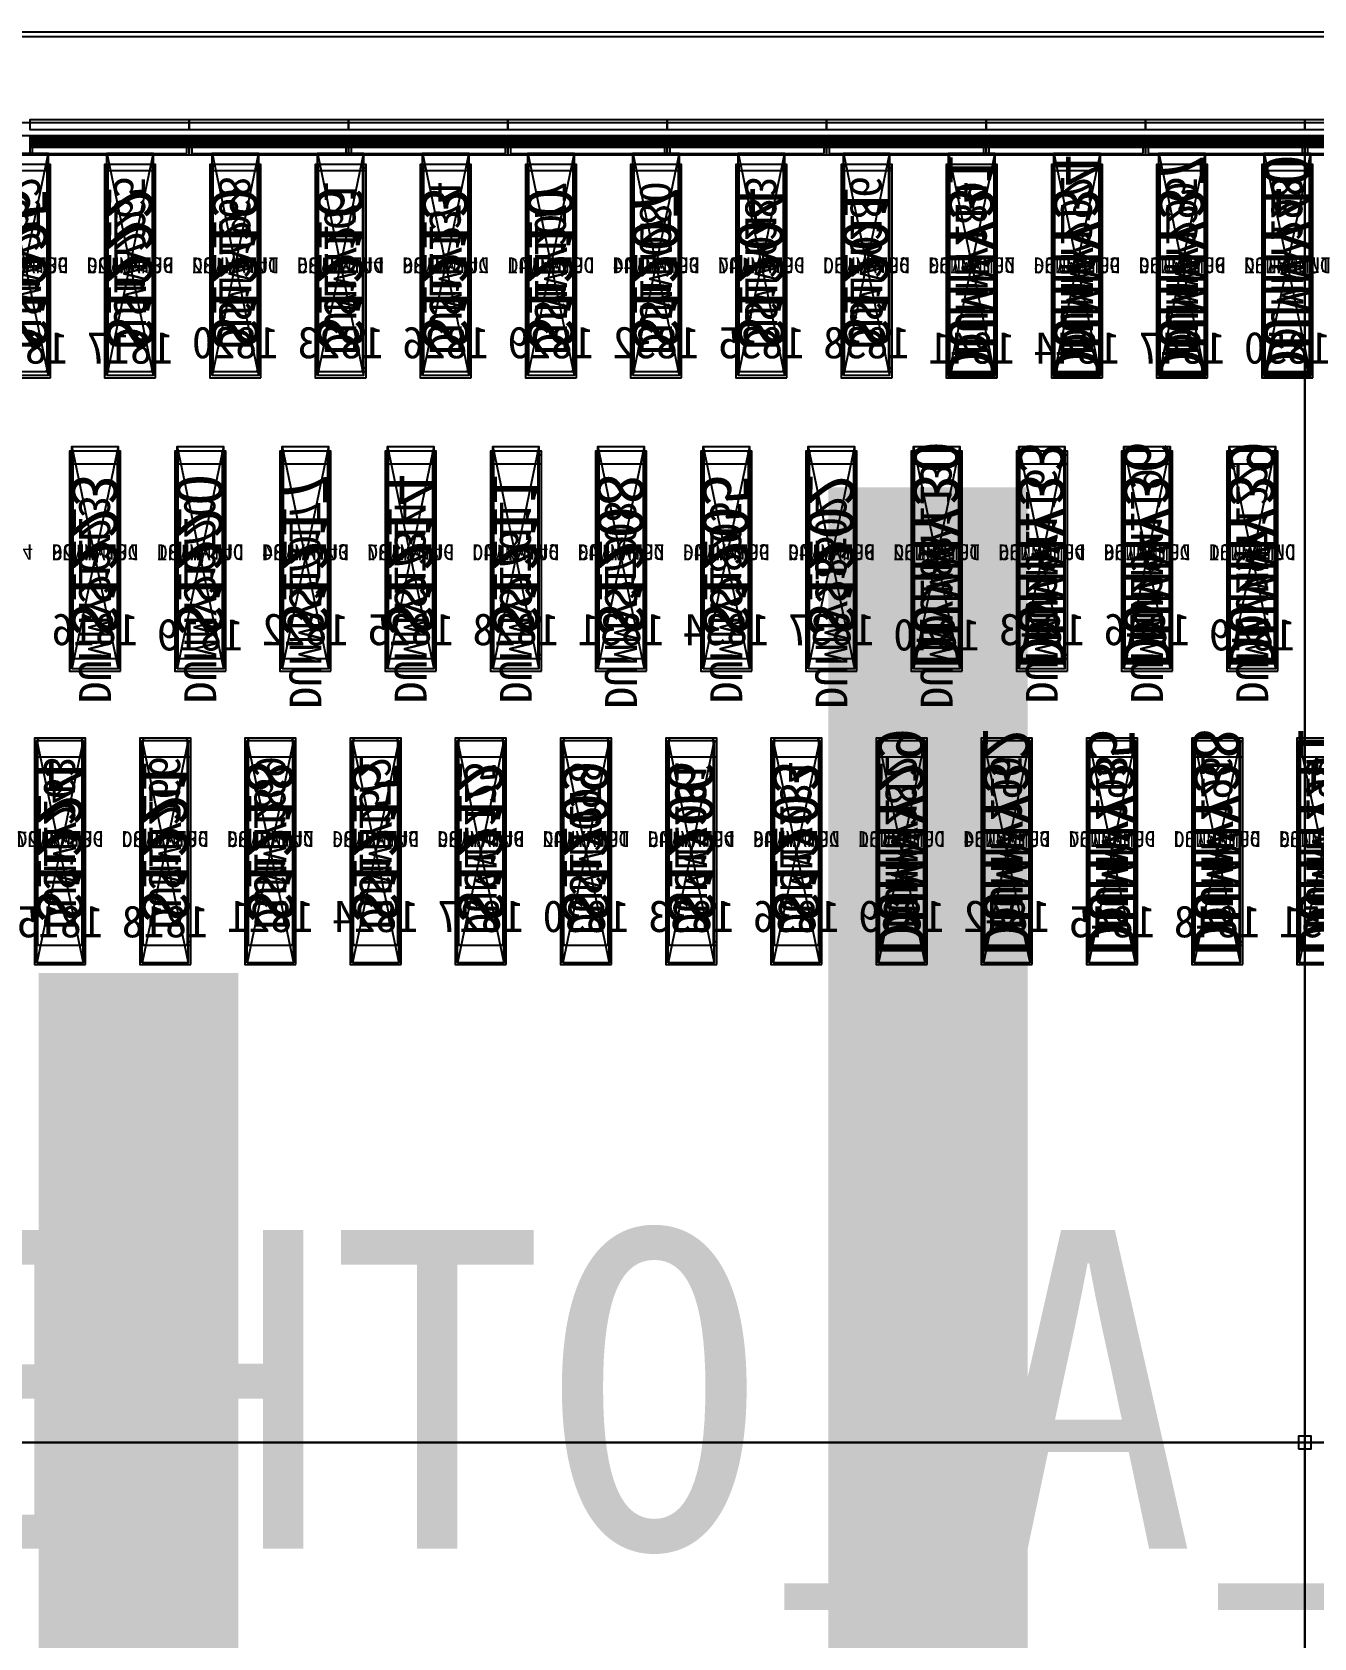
# Model space of a CAD drawing. Header units: millimetres. Extents: x 427 to 2444, y 137 to 817.
# Drawn here: x 1135.248 to 1135.65, y 301.148 to 301.651 of the extents above; entities that cross this region are included whole.
import ezdxf
from ezdxf.enums import TextEntityAlignment as Align

# ---------------------------------------------------------------- set-up
doc = ezdxf.new("R2010")
doc.units = ezdxf.units.MM
for name, color, linetype in [('L0', 211, 'Continuous'), ('L101', 173, 'Continuous'), ('L102', 91, 'Continuous'), ('L114', 213, 'Continuous'), ('L240', 60, 'Continuous'), ('L241', 200, 'Continuous'), ('L242', 51, 'Continuous'), ('L245', 53, 'Continuous'), ('L246', 93, 'Continuous'), ('L247', 13, 'Continuous'), ('L248', 171, 'Continuous'), ('L59', 140, 'Continuous'), ('L63', 4, 'Continuous')]:
    doc.layers.add(name, color=color, linetype=linetype)
doc.styles.add('txt', font='simhei.ttf')

# ---------------------------------------------------------------- blocks, each defined once
blk = doc.blocks.new('HX8394_F_PAD')
at = {"layer": 'L0'}
blk.add_lwpolyline([(-13.86, -0.4025), (-13.86, 0.4025), (13.86, 0.4025), (13.86, -0.4025), (-13.86, -0.4025)], close=True, dxfattribs=at)
at = {"layer": 'L241'}
blk.add_lwpolyline([(-13.9, -0.435), (-13.9, 0.435), (13.9, 0.435), (13.9, -0.435), (-13.9, -0.435)], close=True, dxfattribs=at)
at = {"layer": 'L242'}
for points in [[(-0.001, 0.3285), (-0.0025, 0.33), (-0.0025, 0.392), (-0.001, 0.3935), (0.012, 0.3935), (0.0135, 0.392), (0.0135, 0.33), (0.012, 0.3285), (-0.001, 0.3285)], [(0.032, 0.3285), (0.0305, 0.33), (0.0305, 0.392), (0.032, 0.3935), (0.045, 0.3935), (0.0465, 0.392), (0.0465, 0.33), (0.045, 0.3285), (0.032, 0.3285)], [(0.065, 0.3285), (0.0635, 0.33), (0.0635, 0.392), (0.065, 0.3935), (0.078, 0.3935), (0.0795, 0.392), (0.0795, 0.33), (0.078, 0.3285), (0.065, 0.3285)], [(0.098, 0.3285), (0.0965, 0.33), (0.0965, 0.392), (0.098, 0.3935), (0.111, 0.3935), (0.1125, 0.392), (0.1125, 0.33), (0.111, 0.3285), (0.098, 0.3285)], [(0.131, 0.3285), (0.1295, 0.33), (0.1295, 0.392), (0.131, 0.3935), (0.144, 0.3935), (0.1455, 0.392), (0.1455, 0.33), (0.144, 0.3285), (0.131, 0.3285)], [(0.164, 0.3285), (0.1625, 0.33), (0.1625, 0.392), (0.164, 0.3935), (0.177, 0.3935), (0.1785, 0.392), (0.1785, 0.33), (0.177, 0.3285), (0.164, 0.3285)], [(0.197, 0.3285), (0.1955, 0.33), (0.1955, 0.392), (0.197, 0.3935), (0.21, 0.3935), (0.2115, 0.392), (0.2115, 0.33), (0.21, 0.3285), (0.197, 0.3285)], [(0.23, 0.3285), (0.2285, 0.33), (0.2285, 0.392), (0.23, 0.3935), (0.243, 0.3935), (0.2445, 0.392), (0.2445, 0.33), (0.243, 0.3285), (0.23, 0.3285)], [(0.263, 0.3285), (0.2615, 0.33), (0.2615, 0.392), (0.263, 0.3935), (0.276, 0.3935), (0.2775, 0.392), (0.2775, 0.33), (0.276, 0.3285), (0.263, 0.3285)], [(0.296, 0.3285), (0.2945, 0.33), (0.2945, 0.392), (0.296, 0.3935), (0.309, 0.3935), (0.3105, 0.392), (0.3105, 0.33), (0.309, 0.3285), (0.296, 0.3285)], [(0.329, 0.3285), (0.3275, 0.33), (0.3275, 0.392), (0.329, 0.3935), (0.342, 0.3935), (0.3435, 0.392), (0.3435, 0.33), (0.342, 0.3285), (0.329, 0.3285)], [(0.362, 0.3285), (0.3605, 0.33), (0.3605, 0.392), (0.362, 0.3935), (0.375, 0.3935), (0.3765, 0.392), (0.3765, 0.33), (0.375, 0.3285), (0.362, 0.3285)], [(0.395, 0.3285), (0.3935, 0.33), (0.3935, 0.392), (0.395, 0.3935), (0.408, 0.3935), (0.4095, 0.392), (0.4095, 0.33), (0.408, 0.3285), (0.395, 0.3285)], [(0.01, 0.2385), (0.0085, 0.24), (0.0085, 0.302), (0.01, 0.3035), (0.023, 0.3035), (0.0245, 0.302), (0.0245, 0.24), (0.023, 0.2385), (0.01, 0.2385)], [(0.043, 0.2385), (0.0415, 0.24), (0.0415, 0.302), (0.043, 0.3035), (0.056, 0.3035), (0.0575, 0.302), (0.0575, 0.24), (0.056, 0.2385), (0.043, 0.2385)], [(0.076, 0.2385), (0.0745, 0.24), (0.0745, 0.302), (0.076, 0.3035), (0.089, 0.3035), (0.0905, 0.302), (0.0905, 0.24), (0.089, 0.2385), (0.076, 0.2385)], [(0.109, 0.2385), (0.1075, 0.24), (0.1075, 0.302), (0.109, 0.3035), (0.122, 0.3035), (0.1235, 0.302), (0.1235, 0.24), (0.122, 0.2385), (0.109, 0.2385)], [(0.142, 0.2385), (0.1405, 0.24), (0.1405, 0.302), (0.142, 0.3035), (0.155, 0.3035), (0.1565, 0.302), (0.1565, 0.24), (0.155, 0.2385), (0.142, 0.2385)], [(0.175, 0.2385), (0.1735, 0.24), (0.1735, 0.302), (0.175, 0.3035), (0.188, 0.3035), (0.1895, 0.302), (0.1895, 0.24), (0.188, 0.2385), (0.175, 0.2385)], [(0.208, 0.2385), (0.2065, 0.24), (0.2065, 0.302), (0.208, 0.3035), (0.221, 0.3035), (0.2225, 0.302), (0.2225, 0.24), (0.221, 0.2385), (0.208, 0.2385)], [(0.241, 0.2385), (0.2395, 0.24), (0.2395, 0.302), (0.241, 0.3035), (0.254, 0.3035), (0.2555, 0.302), (0.2555, 0.24), (0.254, 0.2385), (0.241, 0.2385)], [(0.274, 0.2385), (0.2725, 0.24), (0.2725, 0.302), (0.274, 0.3035), (0.287, 0.3035), (0.2885, 0.302), (0.2885, 0.24), (0.287, 0.2385), (0.274, 0.2385)], [(0.307, 0.2385), (0.3055, 0.24), (0.3055, 0.302), (0.307, 0.3035), (0.32, 0.3035), (0.3215, 0.302), (0.3215, 0.24), (0.32, 0.2385), (0.307, 0.2385)], [(0.34, 0.2385), (0.3385, 0.24), (0.3385, 0.302), (0.34, 0.3035), (0.353, 0.3035), (0.3545, 0.302), (0.3545, 0.24), (0.353, 0.2385), (0.34, 0.2385)], [(0.373, 0.2385), (0.3715, 0.24), (0.3715, 0.302), (0.373, 0.3035), (0.386, 0.3035), (0.3875, 0.302), (0.3875, 0.24), (0.386, 0.2385), (0.373, 0.2385)], [(-0.012, 0.1485), (-0.0135, 0.15), (-0.0135, 0.212), (-0.012, 0.2135), (0.001, 0.2135), (0.0025, 0.212), (0.0025, 0.15), (0.001, 0.1485), (-0.012, 0.1485)], [(0.021, 0.1485), (0.0195, 0.15), (0.0195, 0.212), (0.021, 0.2135), (0.034, 0.2135), (0.0355, 0.212), (0.0355, 0.15), (0.034, 0.1485), (0.021, 0.1485)], [(0.054, 0.1485), (0.0525, 0.15), (0.0525, 0.212), (0.054, 0.2135), (0.067, 0.2135), (0.0685, 0.212), (0.0685, 0.15), (0.067, 0.1485), (0.054, 0.1485)], [(0.087, 0.1485), (0.0855, 0.15), (0.0855, 0.212), (0.087, 0.2135), (0.1, 0.2135), (0.1015, 0.212), (0.1015, 0.15), (0.1, 0.1485), (0.087, 0.1485)], [(0.12, 0.1485), (0.1185, 0.15), (0.1185, 0.212), (0.12, 0.2135), (0.133, 0.2135), (0.1345, 0.212), (0.1345, 0.15), (0.133, 0.1485), (0.12, 0.1485)], [(0.153, 0.1485), (0.1515, 0.15), (0.1515, 0.212), (0.153, 0.2135), (0.166, 0.2135), (0.1675, 0.212), (0.1675, 0.15), (0.166, 0.1485), (0.153, 0.1485)], [(0.186, 0.1485), (0.1845, 0.15), (0.1845, 0.212), (0.186, 0.2135), (0.199, 0.2135), (0.2005, 0.212), (0.2005, 0.15), (0.199, 0.1485), (0.186, 0.1485)], [(0.219, 0.1485), (0.2175, 0.15), (0.2175, 0.212), (0.219, 0.2135), (0.232, 0.2135), (0.2335, 0.212), (0.2335, 0.15), (0.232, 0.1485), (0.219, 0.1485)], [(0.252, 0.1485), (0.2505, 0.15), (0.2505, 0.212), (0.252, 0.2135), (0.265, 0.2135), (0.2665, 0.212), (0.2665, 0.15), (0.265, 0.1485), (0.252, 0.1485)], [(0.285, 0.1485), (0.2835, 0.15), (0.2835, 0.212), (0.285, 0.2135), (0.298, 0.2135), (0.2995, 0.212), (0.2995, 0.15), (0.298, 0.1485), (0.285, 0.1485)], [(0.318, 0.1485), (0.3165, 0.15), (0.3165, 0.212), (0.318, 0.2135), (0.331, 0.2135), (0.3325, 0.212), (0.3325, 0.15), (0.331, 0.1485), (0.318, 0.1485)], [(0.351, 0.1485), (0.3495, 0.15), (0.3495, 0.212), (0.351, 0.2135), (0.364, 0.2135), (0.3655, 0.212), (0.3655, 0.15), (0.364, 0.1485), (0.351, 0.1485)], [(0.384, 0.1485), (0.3825, 0.15), (0.3825, 0.212), (0.384, 0.2135), (0.397, 0.2135), (0.3985, 0.212), (0.3985, 0.15), (0.397, 0.1485), (0.384, 0.1485)]]:
    blk.add_lwpolyline(points, close=True, dxfattribs=at)
at = {"layer": 'L247', "style": 'txt'}
for s, p in [('DUMMY123', (0.0055, 0.362666)), ('DUMMY120', (0.0385, 0.361)), ('DUMMY117', (0.0715, 0.361)), ('DUMMY114', (0.1045, 0.361)), ('S1213', (0.2695, 0.362666)), ('S1216', (0.3025, 0.362666)), ('S1222', (0.3685, 0.362666)), ('S1225', (0.4015, 0.362666)), ('S1201', (0.1375, 0.361)), ('S1204', (0.1705, 0.361)), ('S1207', (0.2035, 0.361)), ('S1210', (0.2365, 0.361)), ('S1219', (0.3355, 0.361)), ('DUMMY122', (0.0165, 0.272666)), ('DUMMY119', (0.0495, 0.271)), ('DUMMY116', (0.0825, 0.271)), ('DUMMY113', (0.1155, 0.272666)), ('S1202', (0.1485, 0.272666)), ('S1205', (0.1815, 0.271)), ('S1208', (0.2145, 0.271)), ('S1211', (0.2475, 0.271)), ('S1214', (0.2805, 0.271)), ('S1217', (0.3135, 0.271)), ('S1220', (0.3465, 0.272666)), ('S1223', (0.3795, 0.272666)), ('DUMMY124', (-0.0055, 0.181)), ('DUMMY121', (0.0275, 0.181)), ('DUMMY118', (0.0605, 0.181)), ('DUMMY115', (0.0935, 0.181)), ('DUMMY112', (0.1265, 0.181)), ('S1203', (0.1595, 0.182666)), ('S1206', (0.1925, 0.182666)), ('S1209', (0.2255, 0.181)), ('S1212', (0.2585, 0.182666)), ('S1215', (0.2915, 0.181)), ('S1218', (0.3245, 0.181)), ('S1221', (0.3575, 0.182666)), ('S1224', (0.3905, 0.182666))]:
    blk.add_text(s, height=0.01, rotation=90, dxfattribs=at).set_placement(p, align=Align.MIDDLE_CENTER)
at = {"layer": 'L248', "style": 'txt'}
blk.add_text('27800x870(include SR&SL)', height=0.5, dxfattribs=at).set_placement((-0.381772, 0.019694), align=Align.MIDDLE_CENTER)
blk = doc.blocks.new('NTBUMP_65X16')
at = {"layer": 'L242'}
blk.add_lwpolyline([(-0.008, -0.0325), (-0.008, 0.0325), (0.008, 0.0325), (0.008, -0.0325), (-0.008, -0.0325)], close=True, dxfattribs=at)
blk = doc.blocks.new('ILI9881C_AA_NTBUMP_PM_875UM')
at = {"layer": 'L241'}
blk.add_lwpolyline([(-13.92, -0.4375), (-13.92, 0.4375), (13.92, 0.4375), (13.92, -0.4375), (-13.92, -0.4375)], close=True, dxfattribs=at)
at = {"rotation": 180}
for p in [(0.0055, 0.365), (0.0385, 0.365), (0.0715, 0.365), (0.1045, 0.365), (0.1375, 0.365), (0.1705, 0.365), (0.2035, 0.365), (0.2365, 0.365), (0.2695, 0.365), (0.3025, 0.365), (0.3355, 0.365), (0.3685, 0.365), (0.4015, 0.365), (0.0165, 0.275), (0.0495, 0.275), (0.0825, 0.275), (0.1155, 0.275), (0.1485, 0.275), (0.1815, 0.275), (0.2145, 0.275), (0.2475, 0.275), (0.2805, 0.275), (0.3135, 0.275), (0.3465, 0.275), (0.3795, 0.275), (-0.0055, 0.185), (0.0275, 0.185), (0.0605, 0.185), (0.0935, 0.185), (0.1265, 0.185), (0.1595, 0.185), (0.1925, 0.185), (0.2255, 0.185), (0.2585, 0.185), (0.2915, 0.185), (0.3245, 0.185), (0.3575, 0.185), (0.3905, 0.185)]:
    blk.add_blockref('NTBUMP_65X16', p, dxfattribs=at)
at = {"layer": 'L246', "style": 'txt'}
for s, p in [('DUMMY40', (0.0055, 0.365)), ('DUMMY37', (0.0385, 0.365)), ('DUMMY34', (0.0715, 0.365)), ('DUMMY31', (0.1045, 0.365)), ('S1201', (0.1375, 0.365)), ('S1204', (0.1705, 0.365)), ('S1207', (0.2035, 0.365)), ('S1210', (0.2365, 0.365)), ('S1213', (0.2695, 0.365)), ('S1216', (0.3025, 0.365)), ('S1219', (0.3355, 0.365)), ('S1222', (0.3685, 0.365)), ('S1225', (0.4015, 0.365)), ('DUMMY39', (0.0165, 0.275)), ('DUMMY36', (0.0495, 0.275)), ('DUMMY33', (0.0825, 0.275)), ('DUMMY30', (0.1155, 0.275)), ('S1202', (0.1485, 0.275)), ('S1205', (0.1815, 0.275)), ('S1208', (0.2145, 0.275)), ('S1211', (0.2475, 0.275)), ('S1214', (0.2805, 0.275)), ('S1217', (0.3135, 0.275)), ('S1220', (0.3465, 0.275)), ('S1223', (0.3795, 0.275)), ('DUMMY41', (-0.0055, 0.185)), ('DUMMY38', (0.0275, 0.185)), ('DUMMY35', (0.0605, 0.185)), ('DUMMY32', (0.0935, 0.185)), ('DUMMY29', (0.1265, 0.185)), ('S1203', (0.1595, 0.185)), ('S1206', (0.1925, 0.185)), ('S1209', (0.2255, 0.185)), ('S1212', (0.2585, 0.185)), ('S1215', (0.2915, 0.185)), ('S1218', (0.3245, 0.185)), ('S1221', (0.3575, 0.185)), ('S1224', (0.3905, 0.185))]:
    blk.add_text(s, height=0.015, rotation=90, dxfattribs=at).set_placement(p, align=Align.MIDDLE_CENTER)
for s, p in [('1850', (0.0055, 0.34)), ('1847', (0.0385, 0.34)), ('1844', (0.0715, 0.34)), ('1841', (0.1045, 0.34)), ('1838', (0.1375, 0.341666)), ('1835', (0.1705, 0.341666)), ('1832', (0.2035, 0.341666)), ('1829', (0.2365, 0.341666)), ('1826', (0.2695, 0.341666)), ('1823', (0.3025, 0.341666)), ('1820', (0.3355, 0.341666)), ('1817', (0.3685, 0.34)), ('1814', (0.4015, 0.34)), ('1849', (0.0165, 0.25)), ('1846', (0.0495, 0.251666)), ('1843', (0.0825, 0.251666)), ('1840', (0.1155, 0.25)), ('1837', (0.1485, 0.251666)), ('1834', (0.1815, 0.251666)), ('1831', (0.2145, 0.251666)), ('1828', (0.2475, 0.251666)), ('1825', (0.2805, 0.251666)), ('1822', (0.3135, 0.251666)), ('1819', (0.3465, 0.25)), ('1816', (0.3795, 0.251666)), ('1842', (0.0935, 0.161666)), ('1839', (0.1265, 0.161666)), ('1836', (0.1595, 0.161666)), ('1833', (0.1925, 0.161666)), ('1830', (0.2255, 0.161666)), ('1827', (0.2585, 0.161666)), ('1824', (0.2915, 0.161666)), ('1821', (0.3245, 0.161666)), ('1851', (-0.0055, 0.16)), ('1848', (0.0275, 0.16)), ('1845', (0.0605, 0.16)), ('1818', (0.3575, 0.16)), ('1815', (0.3905, 0.16))]:
    blk.add_text(s, height=0.01, dxfattribs=at).set_placement(p, align=Align.MIDDLE_CENTER)
blk = doc.blocks.new('CENTER')
at = {"layer": 'L101'}
for points in [[(-0.011, 0), (-0.011, 0.002), (-0.009, 0.002), (-0.009, 0), (-0.011, 0)], [(-0.011, -0.002), (-0.011, 0), (-0.009, 0), (-0.009, -0.002), (-0.011, -0.002)], [(-0.009, 0), (-0.009, 0.002), (-0.007, 0.002), (-0.007, 0), (-0.009, 0)], [(-0.009, -0.002), (-0.009, 0), (-0.007, 0), (-0.007, -0.002), (-0.009, -0.002)]]:
    blk.add_lwpolyline(points, close=True, dxfattribs=at)
blk = doc.blocks.new('OUT_3BUMP')
at = {"layer": 'L242'}
for points in [[(0, 0.206), (0, 0.271), (0.016, 0.271), (0.016, 0.206), (0, 0.206)], [(0.011, 0.116), (0.011, 0.181), (0.027, 0.181), (0.027, 0.116), (0.011, 0.116)], [(0.022, 0.026), (0.022, 0.091), (0.038, 0.091), (0.038, 0.026), (0.022, 0.026)]]:
    blk.add_lwpolyline(points, close=True, dxfattribs=at)
blk = doc.blocks.new('JD9365Z_PAD_20170829_Y880')
at = {"layer": 'L241'}
blk.add_lwpolyline([(-13.95, -0.41), (-13.95, 0.41), (13.95, 0.41), (13.95, -0.41), (-13.95, -0.41)], close=True, dxfattribs=at)
at = {"row_count": 1, "column_count": 84, "row_spacing": 0.245, "column_spacing": 0.033}
blk.add_blockref('OUT_3BUMP', (-1.3885, 0.13), dxfattribs=at)
at = {"rotation": 90}
blk.add_blockref('CENTER', (0, 0.009), dxfattribs=at)
at = {"layer": 'L240', "style": 'txt'}
for s, p in [('DUMMY171', (0.0055, 0.369333)), ('DUMMY168', (0.0385, 0.369333)), ('DUMMY165', (0.0715, 0.369333)), ('DUMMY162', (0.1045, 0.369333)), ('DUMMY159', (0.1375, 0.369333)), ('DUMMY156', (0.1705, 0.369333)), ('DUMMY153', (0.2035, 0.369333)), ('DUMMY150', (0.2365, 0.369333)), ('DUMMY147', (0.2695, 0.369333)), ('DUMMY144', (0.3025, 0.369333)), ('DUMMY141', (0.3355, 0.369333)), ('DUMMY138', (0.3685, 0.369333)), ('DUMMY135', (0.4015, 0.369333)), ('DUMMY170', (0.0165, 0.279333)), ('DUMMY167', (0.0495, 0.279333)), ('DUMMY164', (0.0825, 0.279333)), ('DUMMY161', (0.1155, 0.279333)), ('DUMMY158', (0.1485, 0.279333)), ('DUMMY155', (0.1815, 0.279333)), ('DUMMY152', (0.2145, 0.279333)), ('DUMMY149', (0.2475, 0.279333)), ('DUMMY146', (0.2805, 0.279333)), ('DUMMY143', (0.3135, 0.279333)), ('DUMMY140', (0.3465, 0.279333)), ('DUMMY137', (0.3795, 0.279333)), ('DUMMY134', (0.4125, 0.279333)), ('DUMMY172', (-0.0055, 0.189333)), ('DUMMY169', (0.0275, 0.189333)), ('DUMMY166', (0.0605, 0.189333)), ('DUMMY163', (0.0935, 0.189333)), ('DUMMY160', (0.1265, 0.189333)), ('DUMMY157', (0.1595, 0.189333)), ('DUMMY154', (0.1925, 0.189333)), ('DUMMY151', (0.2255, 0.189333)), ('DUMMY148', (0.2585, 0.189333)), ('DUMMY145', (0.2915, 0.189333)), ('DUMMY142', (0.3245, 0.189333)), ('DUMMY139', (0.3575, 0.189333)), ('DUMMY136', (0.3905, 0.189333))]:
    blk.add_text(s, height=0.005, rotation=180, dxfattribs=at).set_placement(p, align=Align.MIDDLE_CENTER)
blk = doc.blocks.new('NV3052C3P_BUMP_ORI_20190911')
at = {"layer": 'L241'}
blk.add_lwpolyline([(-13.8, -0.398), (-13.8, 0.398), (13.8, 0.398), (13.8, -0.398), (-13.8, -0.398)], close=True, dxfattribs=at)
at = {"layer": 'L242'}
for points in [[(-0.0025, 0.32), (-0.0025, 0.385), (0.0135, 0.385), (0.0135, 0.32), (-0.0025, 0.32)], [(0.0305, 0.32), (0.0305, 0.385), (0.0465, 0.385), (0.0465, 0.32), (0.0305, 0.32)], [(0.0635, 0.32), (0.0635, 0.385), (0.0795, 0.385), (0.0795, 0.32), (0.0635, 0.32)], [(0.0965, 0.32), (0.0965, 0.385), (0.1125, 0.385), (0.1125, 0.32), (0.0965, 0.32)], [(0.1295, 0.32), (0.1295, 0.385), (0.1455, 0.385), (0.1455, 0.32), (0.1295, 0.32)], [(0.1625, 0.32), (0.1625, 0.385), (0.1785, 0.385), (0.1785, 0.32), (0.1625, 0.32)], [(0.1955, 0.32), (0.1955, 0.385), (0.2115, 0.385), (0.2115, 0.32), (0.1955, 0.32)], [(0.2285, 0.32), (0.2285, 0.385), (0.2445, 0.385), (0.2445, 0.32), (0.2285, 0.32)], [(0.2615, 0.32), (0.2615, 0.385), (0.2775, 0.385), (0.2775, 0.32), (0.2615, 0.32)], [(0.2945, 0.32), (0.2945, 0.385), (0.3105, 0.385), (0.3105, 0.32), (0.2945, 0.32)], [(0.3275, 0.32), (0.3275, 0.385), (0.3435, 0.385), (0.3435, 0.32), (0.3275, 0.32)], [(0.3605, 0.32), (0.3605, 0.385), (0.3765, 0.385), (0.3765, 0.32), (0.3605, 0.32)], [(0.3935, 0.32), (0.3935, 0.385), (0.4095, 0.385), (0.4095, 0.32), (0.3935, 0.32)], [(0.0085, 0.23), (0.0085, 0.295), (0.0245, 0.295), (0.0245, 0.23), (0.0085, 0.23)], [(0.0415, 0.23), (0.0415, 0.295), (0.0575, 0.295), (0.0575, 0.23), (0.0415, 0.23)], [(0.0745, 0.23), (0.0745, 0.295), (0.0905, 0.295), (0.0905, 0.23), (0.0745, 0.23)], [(0.1075, 0.23), (0.1075, 0.295), (0.1235, 0.295), (0.1235, 0.23), (0.1075, 0.23)], [(0.1405, 0.23), (0.1405, 0.295), (0.1565, 0.295), (0.1565, 0.23), (0.1405, 0.23)], [(0.1735, 0.23), (0.1735, 0.295), (0.1895, 0.295), (0.1895, 0.23), (0.1735, 0.23)], [(0.2065, 0.23), (0.2065, 0.295), (0.2225, 0.295), (0.2225, 0.23), (0.2065, 0.23)], [(0.2395, 0.23), (0.2395, 0.295), (0.2555, 0.295), (0.2555, 0.23), (0.2395, 0.23)], [(0.2725, 0.23), (0.2725, 0.295), (0.2885, 0.295), (0.2885, 0.23), (0.2725, 0.23)], [(0.3055, 0.23), (0.3055, 0.295), (0.3215, 0.295), (0.3215, 0.23), (0.3055, 0.23)], [(0.3385, 0.23), (0.3385, 0.295), (0.3545, 0.295), (0.3545, 0.23), (0.3385, 0.23)], [(0.3715, 0.23), (0.3715, 0.295), (0.3875, 0.295), (0.3875, 0.23), (0.3715, 0.23)], [(-0.0135, 0.14), (-0.0135, 0.205), (0.0025, 0.205), (0.0025, 0.14), (-0.0135, 0.14)], [(0.0195, 0.14), (0.0195, 0.205), (0.0355, 0.205), (0.0355, 0.14), (0.0195, 0.14)], [(0.0525, 0.14), (0.0525, 0.205), (0.0685, 0.205), (0.0685, 0.14), (0.0525, 0.14)], [(0.0855, 0.14), (0.0855, 0.205), (0.1015, 0.205), (0.1015, 0.14), (0.0855, 0.14)], [(0.1185, 0.14), (0.1185, 0.205), (0.1345, 0.205), (0.1345, 0.14), (0.1185, 0.14)], [(0.1515, 0.14), (0.1515, 0.205), (0.1675, 0.205), (0.1675, 0.14), (0.1515, 0.14)], [(0.1845, 0.14), (0.1845, 0.205), (0.2005, 0.205), (0.2005, 0.14), (0.1845, 0.14)], [(0.2175, 0.14), (0.2175, 0.205), (0.2335, 0.205), (0.2335, 0.14), (0.2175, 0.14)], [(0.2505, 0.14), (0.2505, 0.205), (0.2665, 0.205), (0.2665, 0.14), (0.2505, 0.14)], [(0.2835, 0.14), (0.2835, 0.205), (0.2995, 0.205), (0.2995, 0.14), (0.2835, 0.14)], [(0.3165, 0.14), (0.3165, 0.205), (0.3325, 0.205), (0.3325, 0.14), (0.3165, 0.14)], [(0.3495, 0.14), (0.3495, 0.205), (0.3655, 0.205), (0.3655, 0.14), (0.3495, 0.14)], [(0.3825, 0.14), (0.3825, 0.205), (0.3985, 0.205), (0.3985, 0.14), (0.3825, 0.14)]]:
    blk.add_lwpolyline(points, close=True, dxfattribs=at)
at = {"layer": 'L245', "style": 'txt'}
for s, p in [('DUMMY162', (0.005473, 0.353333)), ('DUMMY159', (0.038473, 0.353333)), ('DUMMY156', (0.071473, 0.353333)), ('DUMMY153', (0.104473, 0.353333)), ('DUMMY150', (0.137473, 0.353333)), ('DUMMY147', (0.170473, 0.353333)), ('DUMMY144', (0.203473, 0.353333)), ('DUMMY141', (0.236473, 0.353333)), ('DUMMY138', (0.269473, 0.353333)), ('DUMMY135', (0.302473, 0.353333)), ('DUMMY132', (0.335473, 0.353333)), ('DUMMY129', (0.368473, 0.353333)), ('DUMMY126', (0.401473, 0.353333)), ('DUMMY161', (0.016473, 0.263333)), ('DUMMY158', (0.049473, 0.263333)), ('DUMMY155', (0.082473, 0.263333)), ('DUMMY152', (0.115473, 0.263333)), ('DUMMY149', (0.148473, 0.263333)), ('DUMMY146', (0.181473, 0.263333)), ('DUMMY143', (0.214473, 0.263333)), ('DUMMY140', (0.247473, 0.263333)), ('DUMMY137', (0.280473, 0.263333)), ('DUMMY134', (0.313473, 0.263333)), ('DUMMY131', (0.346473, 0.263333)), ('DUMMY128', (0.379473, 0.263333)), ('DUMMY163', (-0.005527, 0.173333)), ('DUMMY160', (0.027473, 0.173333)), ('DUMMY157', (0.060473, 0.173333)), ('DUMMY154', (0.093473, 0.173333)), ('DUMMY151', (0.126473, 0.173333)), ('DUMMY148', (0.159473, 0.173333)), ('DUMMY145', (0.192473, 0.173333)), ('DUMMY142', (0.225473, 0.173333)), ('DUMMY139', (0.258473, 0.173333)), ('DUMMY136', (0.291473, 0.173333)), ('DUMMY133', (0.324473, 0.173333)), ('DUMMY130', (0.357473, 0.173333)), ('DUMMY127', (0.390473, 0.173333))]:
    blk.add_text(s, height=0.005, dxfattribs=at).set_placement(p, align=Align.MIDDLE_CENTER)
blk = doc.blocks.new('BUMP_14_65')
at = {"layer": 'L242'}
blk.add_lwpolyline([(-0.007, -0.022), (-0.007, 0.043), (0.007, 0.043), (0.007, -0.022), (-0.007, -0.022)], close=True, dxfattribs=at)
blk = doc.blocks.new('FL11283_A_OTHER')
at = {"layer": 'L102'}
for points in [[(-13.86, 0), (-13.86, 0.41), (0, 0.41), (0, 0), (-13.86, 0)], [(0, 0), (0, 0.41), (13.86, 0.41), (13.86, 0), (0, 0)]]:
    blk.add_lwpolyline(points, close=True, dxfattribs=at)
at = {"layer": 'L241'}
blk.add_lwpolyline([(-13.86, -0.41), (-13.86, 0.41), (13.86, 0.41), (13.86, 0.404), (-13.854, 0.404), (-13.854, -0.404), (13.854, -0.404), (13.854, 0.404), (13.86, 0.404), (13.86, -0.41), (-13.86, -0.41)], close=True, dxfattribs=at)
at = {"layer": 'L59'}
for points in [[(-13.86, -0.41), (-13.86, 0.41), (13.86, 0.41), (13.86, -0.41), (-13.86, -0.41)], [(-13.86, -0.41), (-13.86, 0), (0, 0), (0, -0.41), (-13.86, -0.41)], [(0, -0.41), (0, 0), (13.86, 0), (13.86, -0.41), (0, -0.41)]]:
    blk.add_lwpolyline(points, close=True, dxfattribs=at)
for p in [(0.0055, 0.358), (0.0385, 0.358), (0.0715, 0.358), (0.1045, 0.358), (0.1375, 0.358), (0.1705, 0.358), (0.2035, 0.358), (0.2365, 0.358), (0.2695, 0.358), (0.3025, 0.358), (0.3355, 0.358), (0.3685, 0.358), (0.4015, 0.358), (0.0165, 0.268), (0.0495, 0.268), (0.0825, 0.268), (0.1155, 0.268), (0.1485, 0.268), (0.1815, 0.268), (0.2145, 0.268), (0.2475, 0.268), (0.2805, 0.268), (0.3135, 0.268), (0.3465, 0.268), (0.3795, 0.268), (-0.0055, 0.178), (0.0275, 0.178), (0.0605, 0.178), (0.0935, 0.178), (0.1265, 0.178), (0.1595, 0.178), (0.1925, 0.178), (0.2255, 0.178), (0.2585, 0.178), (0.2915, 0.178), (0.3245, 0.178), (0.3575, 0.178), (0.3905, 0.178)]:
    blk.add_blockref('BUMP_14_65', p)
at = {"layer": 'L102', "style": 'txt'}
for s, p in [('DUMMY298', (0.0055, 0.370166)), ('DUMMY295', (0.0385, 0.370166)), ('DUMMY292', (0.0715, 0.370166)), ('DUMMY289', (0.1045, 0.3685)), ('DUMMY286', (0.1375, 0.370166)), ('DUMMY283', (0.1705, 0.370166)), ('DUMMY280', (0.2035, 0.3685)), ('DUMMY277', (0.2365, 0.3685)), ('DUMMY274', (0.2695, 0.3685)), ('DUMMY271', (0.3025, 0.3685)), ('DUMMY268', (0.3355, 0.370166)), ('DUMMY265', (0.3685, 0.370166)), ('DUMMY262', (0.4015, 0.370166)), ('DUMMY297', (0.0165, 0.259166)), ('DUMMY294', (0.0495, 0.259166)), ('DUMMY291', (0.0825, 0.259166)), ('DUMMY288', (0.1155, 0.2575)), ('DUMMY285', (0.1485, 0.2575)), ('DUMMY282', (0.1815, 0.259166)), ('DUMMY279', (0.2145, 0.2575)), ('DUMMY276', (0.2475, 0.259166)), ('DUMMY273', (0.2805, 0.259166)), ('DUMMY270', (0.3135, 0.2575)), ('DUMMY267', (0.3465, 0.259166)), ('DUMMY264', (0.3795, 0.259166)), ('DUMMY299', (-0.0055, 0.188166)), ('DUMMY296', (0.0275, 0.188166)), ('DUMMY293', (0.0605, 0.188166)), ('DUMMY290', (0.0935, 0.188166)), ('DUMMY287', (0.1265, 0.1865)), ('DUMMY284', (0.1595, 0.1865)), ('DUMMY281', (0.1925, 0.1865)), ('DUMMY278', (0.2255, 0.1865)), ('DUMMY275', (0.2585, 0.1865)), ('DUMMY272', (0.2915, 0.188166)), ('DUMMY269', (0.3245, 0.188166)), ('DUMMY266', (0.3575, 0.188166)), ('DUMMY263', (0.3905, 0.188166))]:
    blk.add_text(s, height=0.01, rotation=90, dxfattribs=at).set_placement(p, align=Align.MIDDLE_CENTER)
at = {"layer": 'L59', "style": 'txt'}
blk.add_text('FL11283_A_OTHER', height=0.1, dxfattribs=at).set_placement((0, 0.016666), align=Align.MIDDLE_CENTER)
blk = doc.blocks.new('GC9702_LCDPAD_BUMP')
at = {"layer": 'L242'}
blk.add_lwpolyline([(-0.008, -0.0325), (-0.008, 0.0325), (0.008, 0.0325), (0.008, -0.0325), (-0.008, -0.0325)], close=True, dxfattribs=at)
blk = doc.blocks.new('GC9702_BUMP_NOCOMPENSATION')
at = {"layer": 'L114', "const_width": 0.004}
for points in [[(-0.05, 0.378), (0, 0.378)], [(-0.05, 0.378), (0, 0.378)], [(-0.05, 0.378), (0, 0.378)], [(-0.05, 0.378), (0, 0.378)], [(0, 0.378), (0.05, 0.378)], [(0, 0.378), (0.05, 0.378)], [(0, 0.378), (0.05, 0.378)], [(0, 0.378), (0.05, 0.378)], [(0.05, 0.378), (0.1, 0.378)], [(0.05, 0.378), (0.1, 0.378)], [(0.05, 0.378), (0.1, 0.378)], [(0.05, 0.378), (0.1, 0.378)], [(0.1, 0.378), (0.15, 0.378)], [(0.1, 0.378), (0.15, 0.378)], [(0.1, 0.378), (0.15, 0.378)], [(0.1, 0.378), (0.15, 0.378)], [(0.15, 0.378), (0.2, 0.378)], [(0.15, 0.378), (0.2, 0.378)], [(0.15, 0.378), (0.2, 0.378)], [(0.15, 0.378), (0.2, 0.378)], [(0.2, 0.378), (0.25, 0.378)], [(0.2, 0.378), (0.25, 0.378)], [(0.2, 0.378), (0.25, 0.378)], [(0.2, 0.378), (0.25, 0.378)], [(0.25, 0.378), (0.3, 0.378)], [(0.25, 0.378), (0.3, 0.378)], [(0.25, 0.378), (0.3, 0.378)], [(0.25, 0.378), (0.3, 0.378)], [(0.3, 0.378), (0.35, 0.378)], [(0.3, 0.378), (0.35, 0.378)], [(0.3, 0.378), (0.35, 0.378)], [(0.3, 0.378), (0.35, 0.378)], [(0.35, 0.378), (0.4, 0.378)], [(0.35, 0.378), (0.4, 0.378)], [(0.35, 0.378), (0.4, 0.378)], [(0.35, 0.378), (0.4, 0.378)]]:
    blk.add_lwpolyline(points, dxfattribs=at)
at = {"layer": 'L114'}
for points in [[(-0.05, 0.374), (-0.05, 0.38), (0, 0.38), (0, 0.374), (-0.05, 0.374)], [(-0.05, 0.374), (-0.05, 0.38), (0, 0.38), (0, 0.374), (-0.05, 0.374)], [(-0.04926, 0.37443), (-0.04926, 0.379), (-0.00082, 0.379), (-0.00082, 0.37443), (-0.04926, 0.37443)], [(-0.04926, 0.37443), (-0.04926, 0.379), (-0.00082, 0.379), (-0.00082, 0.37443), (-0.04926, 0.37443)], [(0, 0.374), (0, 0.38), (0.05, 0.38), (0.05, 0.374), (0, 0.374)], [(0, 0.374), (0, 0.38), (0.05, 0.38), (0.05, 0.374), (0, 0.374)], [(0.00074, 0.37443), (0.00074, 0.379), (0.04918, 0.379), (0.04918, 0.37443), (0.00074, 0.37443)], [(0.00074, 0.37443), (0.00074, 0.379), (0.04918, 0.379), (0.04918, 0.37443), (0.00074, 0.37443)], [(0.05, 0.374), (0.05, 0.38), (0.1, 0.38), (0.1, 0.374), (0.05, 0.374)], [(0.05, 0.374), (0.05, 0.38), (0.1, 0.38), (0.1, 0.374), (0.05, 0.374)], [(0.05074, 0.37443), (0.05074, 0.379), (0.09918, 0.379), (0.09918, 0.37443), (0.05074, 0.37443)], [(0.05074, 0.37443), (0.05074, 0.379), (0.09918, 0.379), (0.09918, 0.37443), (0.05074, 0.37443)], [(0.1, 0.374), (0.1, 0.38), (0.15, 0.38), (0.15, 0.374), (0.1, 0.374)], [(0.1, 0.374), (0.1, 0.38), (0.15, 0.38), (0.15, 0.374), (0.1, 0.374)], [(0.10074, 0.37443), (0.10074, 0.379), (0.14918, 0.379), (0.14918, 0.37443), (0.10074, 0.37443)], [(0.10074, 0.37443), (0.10074, 0.379), (0.14918, 0.379), (0.14918, 0.37443), (0.10074, 0.37443)], [(0.15, 0.374), (0.15, 0.38), (0.2, 0.38), (0.2, 0.374), (0.15, 0.374)], [(0.15, 0.374), (0.15, 0.38), (0.2, 0.38), (0.2, 0.374), (0.15, 0.374)], [(0.15074, 0.37443), (0.15074, 0.379), (0.19918, 0.379), (0.19918, 0.37443), (0.15074, 0.37443)], [(0.15074, 0.37443), (0.15074, 0.379), (0.19918, 0.379), (0.19918, 0.37443), (0.15074, 0.37443)], [(0.2, 0.374), (0.2, 0.38), (0.25, 0.38), (0.25, 0.374), (0.2, 0.374)], [(0.2, 0.374), (0.2, 0.38), (0.25, 0.38), (0.25, 0.374), (0.2, 0.374)], [(0.20074, 0.37443), (0.20074, 0.379), (0.24918, 0.379), (0.24918, 0.37443), (0.20074, 0.37443)], [(0.20074, 0.37443), (0.20074, 0.379), (0.24918, 0.379), (0.24918, 0.37443), (0.20074, 0.37443)], [(0.25, 0.374), (0.25, 0.38), (0.3, 0.38), (0.3, 0.374), (0.25, 0.374)], [(0.25, 0.374), (0.25, 0.38), (0.3, 0.38), (0.3, 0.374), (0.25, 0.374)], [(0.25074, 0.37443), (0.25074, 0.379), (0.29918, 0.379), (0.29918, 0.37443), (0.25074, 0.37443)], [(0.25074, 0.37443), (0.25074, 0.379), (0.29918, 0.379), (0.29918, 0.37443), (0.25074, 0.37443)], [(0.3, 0.374), (0.3, 0.38), (0.35, 0.38), (0.35, 0.374), (0.3, 0.374)], [(0.3, 0.374), (0.3, 0.38), (0.35, 0.38), (0.35, 0.374), (0.3, 0.374)], [(0.30074, 0.37443), (0.30074, 0.379), (0.34918, 0.379), (0.34918, 0.37443), (0.30074, 0.37443)], [(0.30074, 0.37443), (0.30074, 0.379), (0.34918, 0.379), (0.34918, 0.37443), (0.30074, 0.37443)], [(0.35, 0.374), (0.35, 0.38), (0.4, 0.38), (0.4, 0.374), (0.35, 0.374)], [(0.35, 0.374), (0.35, 0.38), (0.4, 0.38), (0.4, 0.374), (0.35, 0.374)], [(0.35074, 0.37443), (0.35074, 0.379), (0.39918, 0.379), (0.39918, 0.37443), (0.35074, 0.37443)], [(0.35074, 0.37443), (0.35074, 0.379), (0.39918, 0.379), (0.39918, 0.37443), (0.35074, 0.37443)]]:
    blk.add_lwpolyline(points, close=True, dxfattribs=at)
at = {"layer": 'L241'}
for points in [[(-0.05, 0.382), (-0.05, 0.385), (0, 0.385), (0, 0.382), (-0.05, 0.382)], [(-0.05, 0.382), (-0.05, 0.385), (0, 0.385), (0, 0.382), (-0.05, 0.382)], [(0, 0.382), (0, 0.385), (0.05, 0.385), (0.05, 0.382), (0, 0.382)], [(0, 0.382), (0, 0.385), (0.05, 0.385), (0.05, 0.382), (0, 0.382)], [(0.05, 0.382), (0.05, 0.385), (0.1, 0.385), (0.1, 0.382), (0.05, 0.382)], [(0.05, 0.382), (0.05, 0.385), (0.1, 0.385), (0.1, 0.382), (0.05, 0.382)], [(0.1, 0.382), (0.1, 0.385), (0.15, 0.385), (0.15, 0.382), (0.1, 0.382)], [(0.1, 0.382), (0.1, 0.385), (0.15, 0.385), (0.15, 0.382), (0.1, 0.382)], [(0.15, 0.382), (0.15, 0.385), (0.2, 0.385), (0.2, 0.382), (0.15, 0.382)], [(0.15, 0.382), (0.15, 0.385), (0.2, 0.385), (0.2, 0.382), (0.15, 0.382)], [(0.2, 0.382), (0.2, 0.385), (0.25, 0.385), (0.25, 0.382), (0.2, 0.382)], [(0.2, 0.382), (0.2, 0.385), (0.25, 0.385), (0.25, 0.382), (0.2, 0.382)], [(0.25, 0.382), (0.25, 0.385), (0.3, 0.385), (0.3, 0.382), (0.25, 0.382)], [(0.25, 0.382), (0.25, 0.385), (0.3, 0.385), (0.3, 0.382), (0.25, 0.382)], [(0.3, 0.382), (0.3, 0.385), (0.35, 0.385), (0.35, 0.382), (0.3, 0.382)], [(0.3, 0.382), (0.3, 0.385), (0.35, 0.385), (0.35, 0.382), (0.3, 0.382)], [(0.35, 0.382), (0.35, 0.385), (0.4, 0.385), (0.4, 0.382), (0.35, 0.382)], [(0.35, 0.382), (0.35, 0.385), (0.4, 0.385), (0.4, 0.382), (0.35, 0.382)]]:
    blk.add_lwpolyline(points, close=True, dxfattribs=at)
at = {"row_count": 1, "column_count": 413, "row_spacing": 0.065, "column_spacing": 0.033}
for p in [(0.0055, 0.3365), (0.0165, 0.2445), (-13.6015, 0.1525), (0.0275, 0.1525)]:
    blk.add_blockref('GC9702_LCDPAD_BUMP', p, dxfattribs=at)
blk = doc.blocks.new('IC_GDS_ALL')
for name, p in [('HX8394_F_PAD', (0, 0.004)), ('ILI9881C_AA_NTBUMP_PM_875UM', (0, 0)), ('GC9702_BUMP_NOCOMPENSATION', (0, 0.0265)), ('NV3052C3P_BUMP_ORI_20190911', (0, 0.0125)), ('JD9365Z_PAD_20170829_Y880', (0, -0.0035)), ('FL11283_A_OTHER', (0, -0.0035))]:
    blk.add_blockref(name, p)
blk = doc.blocks.new('OUTPUT_PAD_SD')
at = {"color": 5, "linetype": 'Continuous'}
blk.add_lwpolyline([(0.00225, 0.078), (0.01675, 0.00825), (0.01675, 0.078), (0.00225, 0.00825)], dxfattribs=at)
at = {"layer": 'L63', "color": 5}
blk.add_lwpolyline([(0.00225, 0.00825), (0.00225, 0.078), (0.01675, 0.078), (0.01675, 0.00825), (0.00225, 0.00825)], close=True, dxfattribs=at)
blk = doc.blocks.new('OUTPUT_PAD_GATE')
at = {"color": 5, "linetype": 'Continuous'}
blk.add_lwpolyline([(0.00175, 0.07125), (0.01625, 0.0015), (0.01625, 0.07125), (0.00175, 0.0015)], dxfattribs=at)
at = {"layer": 'L63', "color": 5}
blk.add_lwpolyline([(0.00175, 0.0015), (0.00175, 0.07125), (0.01625, 0.07125), (0.01625, 0.0015), (0.00175, 0.0015)], close=True, dxfattribs=at)
blk = doc.blocks.new('IC_PAD_ALL')
at = {"row_count": 1, "row_spacing": 0.0685, "column_spacing": 0.066}
for name, p, column_count in [('OUTPUT_PAD_GATE', (0.004, 0.68425), 414), ('OUTPUT_PAD_SD', (0.0365, 0.6775), 414), ('OUTPUT_PAD_GATE', (0.026, 0.59225), 414), ('OUTPUT_PAD_SD', (0.0585, 0.5855), 413), ('OUTPUT_PAD_GATE', (-0.018, 0.5), 414), ('OUTPUT_PAD_SD', (0.0145, 0.49325), 414)]:
    blk.add_blockref(name, p, dxfattribs=dict(at, column_count=column_count))
blk = doc.blocks.new('IC_ALL')
at = {"yscale": -1, "rotation": 180}
blk.add_blockref('IC_GDS_ALL', (14, 0.4375), dxfattribs=at)
blk.add_blockref('IC_PAD_ALL', (0.3525, 0.083))
blk = doc.blocks.new('IC_FPC_OLB_ALL')
blk.add_blockref('IC_ALL', (1.188, 1.0245))

msp = doc.modelspace()

# ---------------------------------------------------------------- block references
msp.add_blockref('IC_FPC_OLB_ALL', (1120.45883, 299.75037))

doc.saveas('drawing.dxf')
